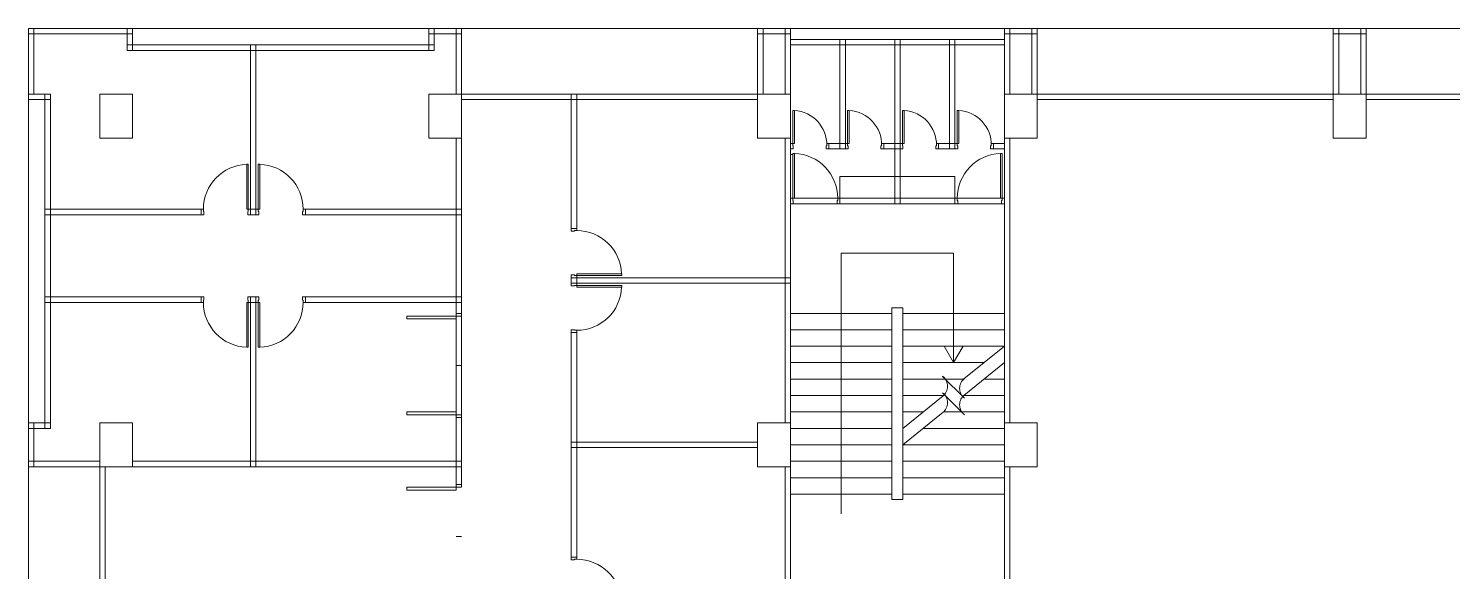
# Model space of a CAD drawing. Header units: metres. Extents: x 311 to 430, y 372 to 454.
# Drawn here: x 332.59 to 358.56, y 428.15 to 438.06 of the extents above; entities that cross this region are included whole.
import ezdxf

# ---------------------------------------------------------------- set-up
doc = ezdxf.new("R2010")
doc.units = ezdxf.units.M
doc.header["$MEASUREMENT"] = 0
doc.layers.add('DOOR', color=7, linetype='Continuous')

msp = doc.modelspace()

# ---------------------------------------------------------------- linework, layer by layer
at = {"color": 8, "linetype": 'ByBlock', "lineweight": 5}
for p, q in [((340.49, 438.06), (332.59, 438.06)), ((332.59, 430.06), (332.59, 438.06)), ((334.49, 437.96), (332.59, 437.96)), ((332.69, 436.86), (332.69, 438.06)), ((334.39, 437.66), (334.39, 438.06)), ((334.49, 437.66), (334.49, 438.06)), ((339.89, 437.66), (339.89, 438.06)), ((340.49, 437.96), (339.89, 437.96)), ((339.99, 437.66), (339.99, 438.06)), ((340.39, 436.86), (340.39, 438.06)), ((340.49, 436.86), (340.49, 438.06)), ((340.49, 438.06), (394.89, 438.06)), ((345.89, 438.06), (346.49, 438.06)), ((345.89, 436.86), (345.89, 438.06)), ((345.89, 437.96), (346.49, 437.96)), ((345.99, 436.86), (345.99, 438.06)), ((346.39, 436.86), (346.39, 438.06)), ((346.49, 436.86), (346.49, 438.06)), ((350.39, 438.06), (350.99, 438.06)), ((350.39, 436.86), (350.39, 438.06)), ((350.39, 437.96), (350.99, 437.96)), ((350.49, 436.86), (350.49, 438.06)), ((350.89, 436.86), (350.89, 438.06)), ((350.99, 436.86), (350.99, 438.06)), ((356.39, 438.06), (356.99, 438.06)), ((356.39, 436.86), (356.39, 438.06)), ((356.39, 437.96), (356.99, 437.96)), ((356.49, 436.86), (356.49, 438.06)), ((356.89, 436.86), (356.89, 438.06)), ((356.99, 436.86), (356.99, 438.06)), ((339.99, 437.76), (334.39, 437.76)), ((350.39, 437.86), (346.49, 437.86)), ((350.39, 437.76), (346.49, 437.76)), ((347.39, 437.86), (347.39, 435.86)), ((347.49, 437.86), (347.49, 435.86)), ((348.39, 434.86), (348.39, 437.86)), ((348.49, 434.86), (348.49, 437.86)), ((349.39, 437.86), (349.39, 435.86)), ((349.49, 437.86), (349.49, 435.86)), ((339.99, 437.66), (334.39, 437.66)), ((332.99, 436.86), (332.59, 436.86)), ((332.99, 436.76), (332.59, 436.76)), ((332.89, 430.76), (332.89, 436.86)), ((332.99, 430.76), (332.99, 436.86)), ((333.89, 436.06), (333.89, 436.86)), ((333.89, 436.86), (334.49, 436.86)), ((334.49, 436.86), (334.49, 436.06)), ((339.89, 436.06), (339.89, 436.86)), ((339.89, 436.86), (340.49, 436.86)), ((345.89, 436.86), (340.49, 436.86)), ((340.49, 436.86), (340.49, 436.06)), ((345.89, 436.76), (340.49, 436.76)), ((342.49, 434.36), (342.49, 436.86)), ((342.59, 434.37), (342.59, 436.86)), ((345.89, 436.06), (345.89, 436.86)), ((345.89, 436.86), (346.49, 436.86)), ((346.49, 436.86), (346.49, 436.06)), ((350.39, 436.86), (350.99, 436.86)), ((350.39, 436.06), (350.39, 436.86)), ((350.39, 436.86), (350.99, 436.86)), ((356.39, 436.86), (350.99, 436.86)), ((350.99, 436.86), (350.99, 436.06)), ((356.39, 436.76), (350.99, 436.76)), ((356.39, 436.86), (384.99, 436.86)), ((356.39, 436.06), (356.39, 436.86)), ((356.39, 436.86), (356.99, 436.86)), ((356.99, 436.86), (356.99, 436.06)), ((356.99, 436.76), (362.39, 436.76)), ((334.49, 436.06), (333.89, 436.06)), ((340.49, 436.06), (339.89, 436.06)), ((340.39, 436.06), (340.39, 432.86)), ((340.49, 436.06), (340.49, 432.86)), ((346.49, 436.06), (345.89, 436.06)), ((346.39, 436.06), (346.39, 430.86)), ((346.49, 436.06), (346.49, 430.86)), ((347.53, 435.96), (347.15, 435.96)), ((348.53, 435.96), (348.15, 435.96)), ((349.53, 435.96), (349.15, 435.96)), ((350.39, 435.96), (350.15, 435.96)), ((350.39, 430.86), (350.39, 436.06)), ((350.99, 436.06), (350.39, 436.06)), ((350.49, 430.86), (350.49, 436.06)), ((356.99, 436.06), (356.39, 436.06)), ((346.53, 435.86), (346.49, 435.86)), ((346.54, 435.76), (346.49, 435.76)), ((347.54, 435.86), (347.14, 435.86)), ((348.54, 435.86), (348.14, 435.86)), ((349.54, 435.86), (349.14, 435.86)), ((350.39, 435.86), (350.14, 435.86)), ((349.49, 435.36), (347.39, 435.36)), ((347.39, 434.86), (347.39, 435.36)), ((349.49, 434.86), (349.49, 435.36)), ((350.39, 434.96), (346.49, 434.96)), ((350.39, 434.86), (346.49, 434.86)), ((347.415, 429.202), (347.415, 433.96)), ((347.415, 433.96), (349.465, 433.96)), ((349.465, 431.96), (349.465, 433.96)), ((342.49, 433.36), (342.49, 433.56)), ((342.59, 433.37), (342.59, 433.55)), ((346.49, 433.51), (342.49, 433.51)), ((346.49, 433.41), (342.49, 433.41)), ((340.39, 432.81), (339.49, 432.81)), ((339.49, 432.81), (339.49, 432.76)), ((339.49, 432.76), (340.39, 432.76)), ((340.39, 432.76), (340.39, 432.81)), ((346.49, 432.86), (348.34, 432.86)), ((348.34, 432.96), (348.54, 432.96)), ((348.34, 429.46), (348.34, 432.96)), ((348.54, 429.46), (348.54, 432.96)), ((348.54, 432.86), (350.39, 432.86)), ((342.49, 428.36), (342.49, 432.56)), ((342.59, 428.37), (342.59, 432.55)), ((346.49, 432.56), (348.34, 432.56)), ((348.54, 432.56), (350.39, 432.56)), ((346.49, 432.26), (348.34, 432.26)), ((348.54, 432.26), (350.39, 432.26)), ((349.465, 431.96), (349.292, 432.26)), ((349.465, 431.96), (349.638, 432.26)), ((350.39, 432.26), (349.653, 431.662)), ((340.49, 431.91), (340.39, 431.91)), ((346.49, 431.96), (348.34, 431.96)), ((348.54, 431.96), (350.02, 431.96)), ((349.265, 431.71), (349.665, 431.31)), ((349.265, 431.71), (349.665, 431.31)), ((350.39, 431.96), (349.653, 431.362)), ((346.49, 431.66), (348.34, 431.66)), ((348.54, 431.66), (349.65, 431.66)), ((350.02, 431.66), (350.39, 431.66)), ((346.49, 431.36), (348.34, 431.36)), ((348.54, 431.36), (349.28, 431.36)), ((349.277, 431.357), (348.54, 430.76)), ((349.265, 431.41), (349.665, 431.01)), ((349.265, 431.41), (349.665, 431.01)), ((349.65, 431.36), (350.39, 431.36)), ((339.49, 431.01), (339.49, 431.06)), ((339.49, 431.06), (340.39, 431.06)), ((340.39, 431.01), (339.49, 431.01)), ((340.39, 431.06), (340.39, 431.01)), ((340.39, 430.96), (340.39, 429.735)), ((340.49, 430.96), (340.49, 429.735)), ((346.49, 431.06), (348.34, 431.06)), ((348.54, 431.06), (348.91, 431.06)), ((349.277, 431.057), (348.54, 430.46)), ((349.28, 431.06), (350.39, 431.06)), ((332.99, 430.86), (332.59, 430.86)), ((332.99, 430.76), (332.59, 430.76)), ((332.69, 430.06), (332.69, 430.86)), ((333.89, 430.06), (333.89, 430.86)), ((333.89, 430.86), (334.49, 430.86)), ((334.49, 430.86), (334.49, 430.06)), ((345.89, 430.06), (345.89, 430.86)), ((345.89, 430.86), (346.49, 430.86)), ((346.49, 430.86), (346.49, 430.06)), ((346.49, 430.76), (348.34, 430.76)), ((348.91, 430.76), (350.39, 430.76)), ((350.39, 430.06), (350.39, 430.86)), ((350.39, 430.86), (350.99, 430.86)), ((350.99, 430.86), (350.99, 430.06)), ((345.89, 430.51), (342.49, 430.51)), ((345.89, 430.41), (342.49, 430.41)), ((346.49, 430.46), (348.34, 430.46)), ((348.54, 430.46), (350.39, 430.46)), ((332.59, 430.16), (333.89, 430.16)), ((334.49, 430.16), (340.49, 430.16)), ((346.49, 430.16), (348.34, 430.16)), ((348.54, 430.16), (350.39, 430.16)), ((332.59, 430.06), (333.89, 430.06)), ((332.59, 430.06), (332.59, 389.86)), ((333.89, 430.06), (333.89, 412.06)), ((334.49, 430.06), (333.89, 430.06)), ((333.99, 430.06), (333.99, 424.86)), ((334.49, 430.06), (340.49, 430.06)), ((346.49, 430.06), (345.89, 430.06)), ((346.39, 430.06), (346.39, 424.86)), ((346.49, 430.06), (346.49, 424.86)), ((350.39, 424.86), (350.39, 430.06)), ((350.99, 430.06), (350.39, 430.06)), ((350.49, 424.86), (350.49, 430.06)), ((340.39, 429.685), (339.49, 429.685)), ((339.49, 429.685), (339.49, 429.635)), ((339.49, 429.635), (340.39, 429.635)), ((340.39, 429.635), (340.39, 429.685)), ((346.49, 429.86), (348.34, 429.86)), ((348.54, 429.86), (350.39, 429.86)), ((346.49, 429.56), (348.34, 429.56)), ((348.34, 429.46), (348.54, 429.46)), ((348.54, 429.56), (350.39, 429.56)), ((340.49, 428.785), (340.39, 428.785))]:
    msp.add_line(p, q, dxfattribs=at)
at = {"color": 8, "lineweight": 5}
for p, q in [((340.49, 438.06), (332.59, 438.06)), ((332.59, 430.06), (332.59, 438.06)), ((334.49, 437.96), (332.59, 437.96)), ((332.69, 436.86), (332.69, 438.06)), ((334.39, 437.66), (334.39, 438.06)), ((334.49, 437.66), (334.49, 438.06)), ((339.89, 437.66), (339.89, 438.06)), ((340.49, 437.96), (339.89, 437.96)), ((339.99, 437.66), (339.99, 438.06)), ((340.39, 436.86), (340.39, 438.06)), ((340.49, 436.86), (340.49, 438.06)), ((340.49, 438.06), (394.89, 438.06)), ((345.89, 438.06), (346.49, 438.06)), ((345.89, 436.86), (345.89, 438.06)), ((345.89, 437.96), (346.49, 437.96)), ((345.99, 436.86), (345.99, 438.06)), ((346.39, 436.86), (346.39, 438.06)), ((346.49, 436.86), (346.49, 438.06)), ((350.39, 438.06), (350.99, 438.06)), ((350.39, 436.86), (350.39, 438.06)), ((350.39, 437.96), (350.99, 437.96)), ((350.49, 436.86), (350.49, 438.06)), ((350.89, 436.86), (350.89, 438.06)), ((350.99, 436.86), (350.99, 438.06)), ((356.39, 438.06), (356.99, 438.06)), ((356.39, 436.86), (356.39, 438.06)), ((356.39, 437.96), (356.99, 437.96)), ((356.49, 436.86), (356.49, 438.06)), ((356.89, 436.86), (356.89, 438.06)), ((356.99, 436.86), (356.99, 438.06)), ((339.99, 437.76), (334.39, 437.76)), ((336.64, 437.76), (336.64, 434.66)), ((336.74, 437.76), (336.74, 434.66)), ((350.39, 437.86), (346.49, 437.86)), ((350.39, 437.76), (346.49, 437.76)), ((347.39, 437.86), (347.39, 435.86)), ((347.49, 437.86), (347.49, 435.86)), ((348.39, 434.86), (348.39, 437.86)), ((348.49, 434.86), (348.49, 437.86)), ((349.39, 437.86), (349.39, 435.86)), ((349.49, 437.86), (349.49, 435.86)), ((339.99, 437.66), (334.39, 437.66)), ((332.99, 436.86), (332.59, 436.86)), ((332.99, 436.76), (332.59, 436.76)), ((332.89, 430.76), (332.89, 436.86)), ((332.99, 430.76), (332.99, 436.86)), ((333.89, 436.06), (333.89, 436.86)), ((333.89, 436.86), (334.49, 436.86)), ((334.49, 436.86), (334.49, 436.06)), ((339.89, 436.06), (339.89, 436.86)), ((339.89, 436.86), (340.49, 436.86)), ((345.89, 436.86), (340.49, 436.86)), ((340.49, 436.86), (340.49, 436.06)), ((345.89, 436.76), (340.49, 436.76)), ((342.49, 434.36), (342.49, 436.86)), ((342.59, 434.37), (342.59, 436.86)), ((345.89, 436.06), (345.89, 436.86)), ((345.89, 436.86), (346.49, 436.86)), ((346.49, 436.86), (346.49, 436.06)), ((350.39, 436.86), (350.99, 436.86)), ((350.39, 436.06), (350.39, 436.86)), ((350.39, 436.86), (350.99, 436.86)), ((356.39, 436.86), (350.99, 436.86)), ((350.99, 436.86), (350.99, 436.06)), ((356.39, 436.76), (350.99, 436.76)), ((356.39, 436.86), (384.99, 436.86)), ((356.39, 436.06), (356.39, 436.86)), ((356.39, 436.86), (356.99, 436.86)), ((356.99, 436.86), (356.99, 436.06)), ((356.99, 436.76), (362.39, 436.76)), ((346.53, 436.56), (346.56, 436.56)), ((346.53, 435.96), (346.53, 436.56)), ((346.56, 436.56), (346.56, 435.96)), ((347.53, 436.56), (347.56, 436.56)), ((347.53, 435.96), (347.53, 436.56)), ((347.56, 436.56), (347.56, 435.96)), ((348.53, 436.56), (348.56, 436.56)), ((348.53, 435.96), (348.53, 436.56)), ((348.56, 436.56), (348.56, 435.96)), ((349.53, 436.56), (349.56, 436.56)), ((349.53, 435.96), (349.53, 436.56)), ((349.56, 436.56), (349.56, 435.96)), ((334.49, 436.06), (333.89, 436.06)), ((340.49, 436.06), (339.89, 436.06)), ((340.39, 436.06), (340.39, 434.66)), ((340.49, 436.06), (340.49, 434.66)), ((346.49, 436.06), (345.89, 436.06)), ((346.39, 436.06), (346.39, 430.86)), ((346.49, 436.06), (346.49, 430.86)), ((346.56, 435.96), (346.53, 435.96)), ((347.53, 435.96), (347.15, 435.96)), ((347.56, 435.96), (347.53, 435.96)), ((348.53, 435.96), (348.15, 435.96)), ((348.56, 435.96), (348.53, 435.96)), ((349.53, 435.96), (349.15, 435.96)), ((349.56, 435.96), (349.53, 435.96)), ((350.39, 435.96), (350.15, 435.96)), ((350.39, 430.86), (350.39, 436.06)), ((350.99, 436.06), (350.39, 436.06)), ((350.49, 430.86), (350.49, 436.06)), ((356.99, 436.06), (356.39, 436.06)), ((346.53, 435.86), (346.49, 435.86)), ((346.54, 435.76), (346.49, 435.76)), ((347.54, 435.86), (347.14, 435.86)), ((348.54, 435.86), (348.14, 435.86)), ((349.54, 435.86), (349.14, 435.86)), ((350.39, 435.86), (350.14, 435.86)), ((349.49, 435.36), (347.39, 435.36)), ((347.39, 434.86), (347.39, 435.36)), ((349.49, 434.86), (349.49, 435.36)), ((350.39, 434.96), (346.49, 434.96)), ((350.39, 434.86), (346.49, 434.86)), ((335.78, 434.76), (332.89, 434.76)), ((335.79, 434.66), (332.89, 434.66)), ((336.79, 434.66), (336.59, 434.66)), ((336.78, 434.76), (336.6, 434.76)), ((340.49, 434.66), (337.59, 434.66)), ((340.49, 434.76), (337.6, 434.76)), ((347.415, 429.202), (347.415, 433.96)), ((347.415, 433.96), (349.465, 433.96)), ((349.465, 431.96), (349.465, 433.96)), ((342.49, 433.36), (342.49, 433.56)), ((342.59, 433.37), (342.59, 433.55)), ((346.49, 433.51), (342.49, 433.51)), ((346.49, 433.41), (342.49, 433.41)), ((332.89, 433.16), (335.79, 433.16)), ((332.89, 433.06), (335.78, 433.06)), ((336.59, 433.16), (336.79, 433.16)), ((336.6, 433.06), (336.78, 433.06)), ((336.64, 433.16), (336.64, 430.06)), ((336.74, 433.16), (336.74, 430.06)), ((337.59, 433.16), (340.49, 433.16)), ((337.6, 433.06), (340.49, 433.06)), ((340.39, 433.16), (340.39, 429.735)), ((340.49, 433.16), (340.49, 429.735)), ((346.49, 432.86), (348.34, 432.86)), ((348.34, 432.96), (348.54, 432.96)), ((348.34, 429.46), (348.34, 432.96)), ((348.54, 429.46), (348.54, 432.96)), ((348.54, 432.86), (350.39, 432.86)), ((342.49, 428.36), (342.49, 432.56)), ((342.59, 428.37), (342.59, 432.55)), ((346.49, 432.56), (348.34, 432.56)), ((348.54, 432.56), (350.39, 432.56)), ((346.49, 432.26), (348.34, 432.26)), ((348.54, 432.26), (350.39, 432.26)), ((349.465, 431.96), (349.292, 432.26)), ((349.465, 431.96), (349.638, 432.26)), ((350.39, 432.26), (349.653, 431.662)), ((346.49, 431.96), (348.34, 431.96)), ((348.54, 431.96), (350.02, 431.96)), ((349.265, 431.71), (349.665, 431.31)), ((349.265, 431.71), (349.665, 431.31)), ((350.39, 431.96), (349.653, 431.362)), ((346.49, 431.66), (348.34, 431.66)), ((348.54, 431.66), (349.65, 431.66)), ((350.02, 431.66), (350.39, 431.66)), ((346.49, 431.36), (348.34, 431.36)), ((348.54, 431.36), (349.28, 431.36)), ((349.277, 431.357), (348.54, 430.76)), ((349.265, 431.41), (349.665, 431.01)), ((349.265, 431.41), (349.665, 431.01)), ((349.65, 431.36), (350.39, 431.36)), ((346.49, 431.06), (348.34, 431.06)), ((348.54, 431.06), (348.91, 431.06)), ((349.277, 431.057), (348.54, 430.46)), ((349.28, 431.06), (350.39, 431.06)), ((332.99, 430.86), (332.59, 430.86)), ((332.99, 430.76), (332.59, 430.76)), ((332.69, 430.06), (332.69, 430.86)), ((333.89, 430.06), (333.89, 430.86)), ((333.89, 430.86), (334.49, 430.86)), ((334.49, 430.86), (334.49, 430.06)), ((345.89, 430.06), (345.89, 430.86)), ((345.89, 430.86), (346.49, 430.86)), ((346.49, 430.86), (346.49, 430.06)), ((346.49, 430.76), (348.34, 430.76)), ((348.91, 430.76), (350.39, 430.76)), ((350.39, 430.06), (350.39, 430.86)), ((350.39, 430.86), (350.99, 430.86)), ((350.99, 430.86), (350.99, 430.06)), ((345.89, 430.51), (342.49, 430.51)), ((345.89, 430.41), (342.49, 430.41)), ((346.49, 430.46), (348.34, 430.46)), ((348.54, 430.46), (350.39, 430.46)), ((332.59, 430.16), (333.89, 430.16)), ((334.49, 430.16), (340.49, 430.16)), ((346.49, 430.16), (348.34, 430.16)), ((348.54, 430.16), (350.39, 430.16)), ((332.59, 430.06), (333.89, 430.06)), ((332.59, 430.06), (332.59, 389.86)), ((333.89, 430.06), (333.89, 412.06)), ((334.49, 430.06), (333.89, 430.06)), ((333.99, 430.06), (333.99, 424.86)), ((334.49, 430.06), (340.49, 430.06)), ((346.49, 430.06), (345.89, 430.06)), ((346.39, 430.06), (346.39, 424.86)), ((346.49, 430.06), (346.49, 424.86)), ((350.39, 424.86), (350.39, 430.06)), ((350.99, 430.06), (350.39, 430.06)), ((350.49, 424.86), (350.49, 430.06)), ((340.39, 429.685), (339.49, 429.685)), ((339.49, 429.685), (339.49, 429.635)), ((339.49, 429.635), (340.39, 429.635)), ((340.39, 429.735), (340.39, 429.685)), ((340.49, 429.735), (340.39, 429.735)), ((340.39, 429.635), (340.39, 429.685)), ((340.39, 429.685), (340.49, 429.685)), ((340.49, 429.685), (340.49, 429.735)), ((346.49, 429.86), (348.34, 429.86)), ((348.54, 429.86), (350.39, 429.86)), ((346.49, 429.56), (348.34, 429.56)), ((348.34, 429.46), (348.54, 429.46)), ((348.54, 429.56), (350.39, 429.56)), ((340.49, 428.785), (340.39, 428.785))]:
    msp.add_line(p, q, dxfattribs=at)
at = {"color": 8, "linetype": 'ByBlock', "lineweight": 5}
for points in [[(346.53, 436.56), (346.56, 436.56), (346.56, 435.96), (346.53, 435.96)], [(347.53, 436.56), (347.56, 436.56), (347.56, 435.96), (347.53, 435.96)], [(348.53, 436.56), (348.56, 436.56), (348.56, 435.96), (348.53, 435.96)], [(349.53, 436.56), (349.56, 436.56), (349.56, 435.96), (349.53, 435.96)], [(340.39, 432.86), (340.39, 432.81), (340.49, 432.81), (340.49, 432.86)], [(340.39, 430.96), (340.39, 431.01), (340.49, 431.01), (340.49, 430.96)], [(340.39, 429.735), (340.39, 429.685), (340.49, 429.685), (340.49, 429.735)]]:
    msp.add_lwpolyline(points, close=True, dxfattribs=at)
for centre, radius, start, end in [((346.53, 435.94), 0.621, 358.1537, 87.1907), ((347.53, 435.94), 0.621, 358.1537, 87.1907), ((348.53, 435.94), 0.621, 358.1537, 87.1907), ((349.53, 435.94), 0.621, 358.1537, 87.1907), ((349.128, 431.529), 0.227, 307.0427, 52.9573), ((349.802, 431.491), 0.227, 127.139, 232.861), ((349.128, 431.229), 0.227, 307.0427, 52.9573), ((349.802, 431.191), 0.227, 127.139, 232.861)]:
    msp.add_arc(centre, radius, start, end, dxfattribs=at)
at = {"color": 8, "lineweight": 5}
for centre, radius, start, end in [((346.53, 435.94), 0.621, 358.1537, 87.1907), ((347.53, 435.94), 0.621, 358.1537, 87.1907), ((348.53, 435.94), 0.621, 358.1537, 87.1907), ((349.53, 435.94), 0.621, 358.1537, 87.1907), ((349.128, 431.529), 0.227, 307.0427, 52.9573), ((349.802, 431.491), 0.227, 127.139, 232.861), ((349.128, 431.229), 0.227, 307.0427, 52.9573), ((349.802, 431.191), 0.227, 127.139, 232.861)]:
    msp.add_arc(centre, radius, start, end, dxfattribs=at)
at = {"layer": 'DOOR', "color": 8, "lineweight": 5}
for p, q in [((346.53, 435.96), (346.49, 435.96)), ((346.49, 435.96), (346.49, 435.86)), ((346.53, 435.92), (346.53, 435.96)), ((346.54, 435.92), (346.53, 435.92)), ((346.54, 435.86), (346.54, 435.92)), ((347.14, 435.91), (347.14, 435.92)), ((347.14, 435.92), (347.15, 435.92)), ((347.14, 435.86), (347.14, 435.92)), ((347.14, 435.92), (347.14, 435.91)), ((347.15, 435.92), (347.15, 435.96)), ((347.15, 435.96), (347.19, 435.96)), ((347.19, 435.96), (347.19, 435.86)), ((347.53, 435.96), (347.49, 435.96)), ((347.49, 435.96), (347.49, 435.86)), ((347.53, 435.92), (347.53, 435.96)), ((347.54, 435.92), (347.53, 435.92)), ((347.54, 435.86), (347.54, 435.92)), ((348.14, 435.91), (348.14, 435.92)), ((348.14, 435.92), (348.15, 435.92)), ((348.14, 435.86), (348.14, 435.92)), ((348.14, 435.92), (348.14, 435.91)), ((348.15, 435.92), (348.15, 435.96)), ((348.15, 435.96), (348.19, 435.96)), ((348.19, 435.96), (348.19, 435.86)), ((348.53, 435.96), (348.49, 435.96)), ((348.49, 435.96), (348.49, 435.86)), ((348.53, 435.92), (348.53, 435.96)), ((348.54, 435.92), (348.53, 435.92)), ((348.54, 435.86), (348.54, 435.92)), ((349.14, 435.91), (349.14, 435.92)), ((349.14, 435.92), (349.15, 435.92)), ((349.14, 435.86), (349.14, 435.92)), ((349.14, 435.92), (349.14, 435.91)), ((349.15, 435.92), (349.15, 435.96)), ((349.15, 435.96), (349.19, 435.96)), ((349.19, 435.96), (349.19, 435.86)), ((349.53, 435.96), (349.49, 435.96)), ((349.49, 435.96), (349.49, 435.86)), ((349.53, 435.92), (349.53, 435.96)), ((349.54, 435.92), (349.53, 435.92)), ((349.54, 435.86), (349.54, 435.92)), ((350.14, 435.91), (350.14, 435.92)), ((350.14, 435.92), (350.15, 435.92)), ((350.14, 435.86), (350.14, 435.92)), ((350.14, 435.92), (350.14, 435.91)), ((350.15, 435.92), (350.15, 435.96)), ((350.15, 435.96), (350.19, 435.96)), ((350.19, 435.96), (350.19, 435.86)), ((346.49, 435.86), (346.54, 435.86)), ((346.53, 435.78), (346.56, 435.78)), ((346.53, 434.96), (346.53, 435.78)), ((346.56, 435.78), (346.56, 434.96)), ((347.19, 435.86), (347.14, 435.86)), ((347.49, 435.86), (347.54, 435.86)), ((348.19, 435.86), (348.14, 435.86)), ((348.49, 435.86), (348.54, 435.86)), ((349.19, 435.86), (349.14, 435.86)), ((349.49, 435.86), (349.54, 435.86)), ((350.19, 435.86), (350.14, 435.86)), ((350.35, 435.78), (350.32, 435.78)), ((350.32, 435.78), (350.32, 434.96)), ((350.35, 434.96), (350.35, 435.78)), ((336.6, 435.58), (336.57, 435.58)), ((336.57, 435.58), (336.57, 434.76)), ((336.6, 434.76), (336.6, 435.58)), ((336.78, 435.58), (336.81, 435.58)), ((336.78, 434.76), (336.78, 435.58)), ((336.81, 435.58), (336.81, 434.76)), ((346.53, 434.96), (346.49, 434.96)), ((346.49, 434.96), (346.49, 434.86)), ((346.49, 434.86), (346.54, 434.86)), ((346.53, 434.92), (346.53, 434.96)), ((346.56, 434.96), (346.53, 434.96)), ((346.54, 434.92), (346.53, 434.92)), ((346.54, 434.86), (346.54, 434.92)), ((347.34, 434.91), (347.34, 434.92)), ((347.34, 434.92), (347.35, 434.92)), ((347.34, 434.86), (347.34, 434.92)), ((347.34, 434.92), (347.34, 434.91)), ((347.39, 434.86), (347.34, 434.86)), ((347.35, 434.92), (347.35, 434.96)), ((347.35, 434.96), (347.39, 434.96)), ((347.39, 434.96), (347.39, 434.86)), ((349.53, 434.96), (349.49, 434.96)), ((349.49, 434.96), (349.49, 434.86)), ((349.49, 434.86), (349.54, 434.86)), ((349.53, 434.92), (349.53, 434.96)), ((349.54, 434.92), (349.53, 434.92)), ((349.54, 434.91), (349.54, 434.92)), ((349.54, 434.86), (349.54, 434.92)), ((349.54, 434.92), (349.54, 434.91)), ((350.32, 434.96), (350.35, 434.96)), ((350.34, 434.86), (350.34, 434.92)), ((350.34, 434.92), (350.35, 434.92)), ((350.39, 434.86), (350.34, 434.86)), ((350.35, 434.96), (350.39, 434.96)), ((350.35, 434.92), (350.35, 434.96)), ((350.39, 434.96), (350.39, 434.86)), ((335.78, 434.76), (335.74, 434.76)), ((335.74, 434.76), (335.74, 434.66)), ((335.74, 434.66), (335.79, 434.66)), ((335.78, 434.72), (335.78, 434.76)), ((335.79, 434.72), (335.78, 434.72)), ((335.79, 434.71), (335.79, 434.72)), ((335.79, 434.66), (335.79, 434.72)), ((335.79, 434.72), (335.79, 434.71)), ((336.57, 434.76), (336.6, 434.76)), ((336.59, 434.66), (336.59, 434.72)), ((336.59, 434.72), (336.6, 434.72)), ((336.64, 434.66), (336.59, 434.66)), ((336.6, 434.76), (336.64, 434.76)), ((336.6, 434.72), (336.6, 434.76)), ((336.64, 434.76), (336.64, 434.66)), ((336.78, 434.76), (336.74, 434.76)), ((336.74, 434.76), (336.74, 434.66)), ((336.74, 434.66), (336.79, 434.66)), ((336.78, 434.72), (336.78, 434.76)), ((336.81, 434.76), (336.78, 434.76)), ((336.79, 434.72), (336.78, 434.72)), ((336.79, 434.66), (336.79, 434.72)), ((337.59, 434.71), (337.59, 434.72)), ((337.59, 434.72), (337.6, 434.72)), ((337.59, 434.66), (337.59, 434.72)), ((337.59, 434.72), (337.59, 434.71)), ((337.64, 434.66), (337.59, 434.66)), ((337.6, 434.72), (337.6, 434.76)), ((337.6, 434.76), (337.64, 434.76)), ((337.64, 434.76), (337.64, 434.66)), ((342.59, 434.41), (342.49, 434.41)), ((342.49, 434.41), (342.49, 434.36)), ((342.49, 434.36), (342.55, 434.36)), ((342.54, 434.36), (342.55, 434.36)), ((342.55, 434.36), (342.54, 434.36)), ((342.55, 434.36), (342.55, 434.37)), ((342.55, 434.37), (342.59, 434.37)), ((342.59, 434.37), (342.59, 434.41)), ((342.49, 433.51), (342.49, 433.56)), ((342.49, 433.56), (342.55, 433.56)), ((342.55, 433.56), (342.55, 433.55)), ((342.55, 433.55), (342.59, 433.55)), ((343.41, 433.58), (342.59, 433.58)), ((342.59, 433.58), (342.59, 433.55)), ((342.59, 433.55), (342.59, 433.51)), ((342.59, 433.55), (343.41, 433.55)), ((343.41, 433.55), (343.41, 433.58)), ((342.59, 433.51), (342.49, 433.51)), ((342.59, 433.41), (342.49, 433.41)), ((342.49, 433.41), (342.49, 433.36)), ((342.49, 433.36), (342.55, 433.36)), ((342.55, 433.36), (342.55, 433.37)), ((342.55, 433.37), (342.59, 433.37)), ((342.59, 433.37), (342.59, 433.41)), ((342.59, 433.34), (342.59, 433.37)), ((342.59, 433.37), (343.41, 433.37)), ((343.41, 433.34), (342.59, 433.34)), ((343.41, 433.37), (343.41, 433.34)), ((335.74, 433.06), (335.74, 433.16)), ((335.74, 433.16), (335.79, 433.16)), ((335.78, 433.06), (335.74, 433.06)), ((335.79, 433.1), (335.78, 433.1)), ((335.78, 433.1), (335.78, 433.06)), ((335.79, 433.16), (335.79, 433.1)), ((335.79, 433.11), (335.79, 433.1)), ((335.79, 433.1), (335.79, 433.11)), ((336.57, 432.24), (336.57, 433.06)), ((336.57, 433.06), (336.6, 433.06)), ((336.64, 433.16), (336.59, 433.16)), ((336.59, 433.16), (336.59, 433.1)), ((336.59, 433.1), (336.6, 433.1)), ((336.6, 433.1), (336.6, 433.06)), ((336.6, 433.06), (336.64, 433.06)), ((336.6, 433.06), (336.6, 432.24)), ((336.64, 433.06), (336.64, 433.16)), ((336.74, 433.06), (336.74, 433.16)), ((336.74, 433.16), (336.79, 433.16)), ((336.78, 433.06), (336.74, 433.06)), ((336.79, 433.1), (336.78, 433.1)), ((336.78, 433.1), (336.78, 433.06)), ((336.81, 433.06), (336.78, 433.06)), ((336.78, 433.06), (336.78, 432.24)), ((336.79, 433.16), (336.79, 433.1)), ((336.81, 432.24), (336.81, 433.06)), ((337.64, 433.16), (337.59, 433.16)), ((337.59, 433.16), (337.59, 433.1)), ((337.59, 433.11), (337.59, 433.1)), ((337.59, 433.1), (337.59, 433.11)), ((337.59, 433.1), (337.6, 433.1)), ((337.6, 433.1), (337.6, 433.06)), ((337.6, 433.06), (337.64, 433.06)), ((337.64, 433.06), (337.64, 433.16)), ((342.49, 432.51), (342.49, 432.56)), ((342.49, 432.56), (342.55, 432.56)), ((342.59, 432.51), (342.49, 432.51)), ((342.54, 432.56), (342.55, 432.56)), ((342.55, 432.56), (342.54, 432.56)), ((342.55, 432.56), (342.55, 432.55)), ((342.55, 432.55), (342.59, 432.55)), ((342.59, 432.55), (342.59, 432.51)), ((336.6, 432.24), (336.57, 432.24)), ((336.78, 432.24), (336.81, 432.24)), ((342.59, 428.41), (342.49, 428.41)), ((342.49, 428.41), (342.49, 428.36)), ((342.49, 428.36), (342.55, 428.36)), ((342.54, 428.36), (342.55, 428.36)), ((342.55, 428.36), (342.54, 428.36)), ((342.55, 428.36), (342.55, 428.37)), ((342.55, 428.37), (342.59, 428.37)), ((342.59, 428.37), (342.59, 428.41))]:
    msp.add_line(p, q, dxfattribs=at)
at = {"layer": 'DOOR', "color": 8, "linetype": 'ByBlock', "lineweight": 5}
for points in [[(346.53, 435.96), (346.49, 435.96), (346.49, 435.86), (346.54, 435.86), (346.54, 435.92), (346.53, 435.92)], [(347.14, 435.91), (347.14, 435.92), (347.15, 435.92), (347.15, 435.96), (347.19, 435.96), (347.19, 435.86), (347.14, 435.86), (347.14, 435.92)], [(347.53, 435.96), (347.49, 435.96), (347.49, 435.86), (347.54, 435.86), (347.54, 435.92), (347.53, 435.92)], [(348.14, 435.91), (348.14, 435.92), (348.15, 435.92), (348.15, 435.96), (348.19, 435.96), (348.19, 435.86), (348.14, 435.86), (348.14, 435.92)], [(348.53, 435.96), (348.49, 435.96), (348.49, 435.86), (348.54, 435.86), (348.54, 435.92), (348.53, 435.92)], [(349.14, 435.91), (349.14, 435.92), (349.15, 435.92), (349.15, 435.96), (349.19, 435.96), (349.19, 435.86), (349.14, 435.86), (349.14, 435.92)], [(349.53, 435.96), (349.49, 435.96), (349.49, 435.86), (349.54, 435.86), (349.54, 435.92), (349.53, 435.92)], [(350.14, 435.91), (350.14, 435.92), (350.15, 435.92), (350.15, 435.96), (350.19, 435.96), (350.19, 435.86), (350.14, 435.86), (350.14, 435.92)], [(346.53, 435.78), (346.56, 435.78), (346.56, 434.96), (346.53, 434.96)], [(350.35, 435.78), (350.32, 435.78), (350.32, 434.96), (350.35, 434.96)], [(346.53, 434.96), (346.49, 434.96), (346.49, 434.86), (346.54, 434.86), (346.54, 434.92), (346.53, 434.92)], [(347.34, 434.91), (347.34, 434.92), (347.35, 434.92), (347.35, 434.96), (347.39, 434.96), (347.39, 434.86), (347.34, 434.86), (347.34, 434.92)], [(349.54, 434.91), (349.54, 434.92), (349.53, 434.92), (349.53, 434.96), (349.49, 434.96), (349.49, 434.86), (349.54, 434.86), (349.54, 434.92)], [(350.35, 434.96), (350.39, 434.96), (350.39, 434.86), (350.34, 434.86), (350.34, 434.92), (350.35, 434.92)], [(342.54, 434.36), (342.55, 434.36), (342.55, 434.37), (342.59, 434.37), (342.59, 434.41), (342.49, 434.41), (342.49, 434.36), (342.55, 434.36)], [(342.59, 433.55), (342.59, 433.51), (342.49, 433.51), (342.49, 433.56), (342.55, 433.56), (342.55, 433.55)], [(343.41, 433.55), (343.41, 433.58), (342.59, 433.58), (342.59, 433.55)], [(342.59, 433.37), (342.59, 433.41), (342.49, 433.41), (342.49, 433.36), (342.55, 433.36), (342.55, 433.37)], [(343.41, 433.37), (343.41, 433.34), (342.59, 433.34), (342.59, 433.37)], [(342.54, 432.56), (342.55, 432.56), (342.55, 432.55), (342.59, 432.55), (342.59, 432.51), (342.49, 432.51), (342.49, 432.56), (342.55, 432.56)], [(342.54, 428.36), (342.55, 428.36), (342.55, 428.37), (342.59, 428.37), (342.59, 428.41), (342.49, 428.41), (342.49, 428.36), (342.55, 428.36)]]:
    msp.add_lwpolyline(points, close=True, dxfattribs=at)
at = {"layer": 'DOOR', "color": 7, "lineweight": 5}
for points in [[(346.53, 435.78), (346.56, 435.78), (346.56, 434.96), (346.53, 434.96)], [(350.35, 435.78), (350.32, 435.78), (350.32, 434.96), (350.35, 434.96)], [(346.53, 434.96), (346.49, 434.96), (346.49, 434.86), (346.54, 434.86), (346.54, 434.92), (346.53, 434.92)], [(347.34, 434.91), (347.34, 434.92), (347.35, 434.92), (347.35, 434.96), (347.39, 434.96), (347.39, 434.86), (347.34, 434.86), (347.34, 434.92)], [(349.54, 434.91), (349.54, 434.92), (349.53, 434.92), (349.53, 434.96), (349.49, 434.96), (349.49, 434.86), (349.54, 434.86), (349.54, 434.92)], [(350.35, 434.96), (350.39, 434.96), (350.39, 434.86), (350.34, 434.86), (350.34, 434.92), (350.35, 434.92)], [(342.54, 434.36), (342.55, 434.36), (342.55, 434.37), (342.59, 434.37), (342.59, 434.41), (342.49, 434.41), (342.49, 434.36), (342.55, 434.36)], [(342.59, 433.55), (342.59, 433.51), (342.49, 433.51), (342.49, 433.56), (342.55, 433.56), (342.55, 433.55)], [(343.41, 433.55), (343.41, 433.58), (342.59, 433.58), (342.59, 433.55)], [(342.59, 433.37), (342.59, 433.41), (342.49, 433.41), (342.49, 433.36), (342.55, 433.36), (342.55, 433.37)], [(343.41, 433.37), (343.41, 433.34), (342.59, 433.34), (342.59, 433.37)], [(342.54, 432.56), (342.55, 432.56), (342.55, 432.55), (342.59, 432.55), (342.59, 432.51), (342.49, 432.51), (342.49, 432.56), (342.55, 432.56)], [(342.54, 428.36), (342.55, 428.36), (342.55, 428.37), (342.59, 428.37), (342.59, 428.41), (342.49, 428.41), (342.49, 428.36), (342.55, 428.36)]]:
    msp.add_lwpolyline(points, close=True, dxfattribs=at)
at = {"layer": 'DOOR', "color": 8, "linetype": 'ByBlock', "lineweight": 5}
for centre, start, end in [((346.53, 434.96), 0, 87.9033), ((350.35, 434.96), 92.0967, 180), ((342.59, 433.55), 2.0967, 90), ((342.59, 433.37), 270, 357.9033), ((342.59, 427.55), 2.0967, 90)]:
    msp.add_arc(centre, 0.82, start, end, dxfattribs=at)
at = {"layer": 'DOOR', "color": 8, "lineweight": 5}
for centre, start, end in [((346.53, 434.96), 0, 87.9033), ((350.35, 434.96), 92.0967, 180), ((336.6, 434.76), 92.0967, 180), ((336.78, 434.76), 0, 87.9033), ((342.59, 433.55), 2.0967, 90), ((342.59, 433.37), 270, 357.9033), ((336.6, 433.06), 180, 267.9033), ((336.78, 433.06), 272.0967, 0), ((342.59, 427.55), 2.0967, 90)]:
    msp.add_arc(centre, 0.82, start, end, dxfattribs=at)
at = {"layer": 'DOOR', "color": 15, "lineweight": 5}
for centre, start, end in [((346.53, 434.96), 0, 87.9033), ((350.35, 434.96), 92.0967, 180), ((342.59, 433.55), 2.0967, 90), ((342.59, 433.37), 270, 357.9033), ((342.59, 427.55), 2.0967, 90)]:
    msp.add_arc(centre, 0.82, start, end, dxfattribs=at)

doc.saveas('drawing.dxf')
